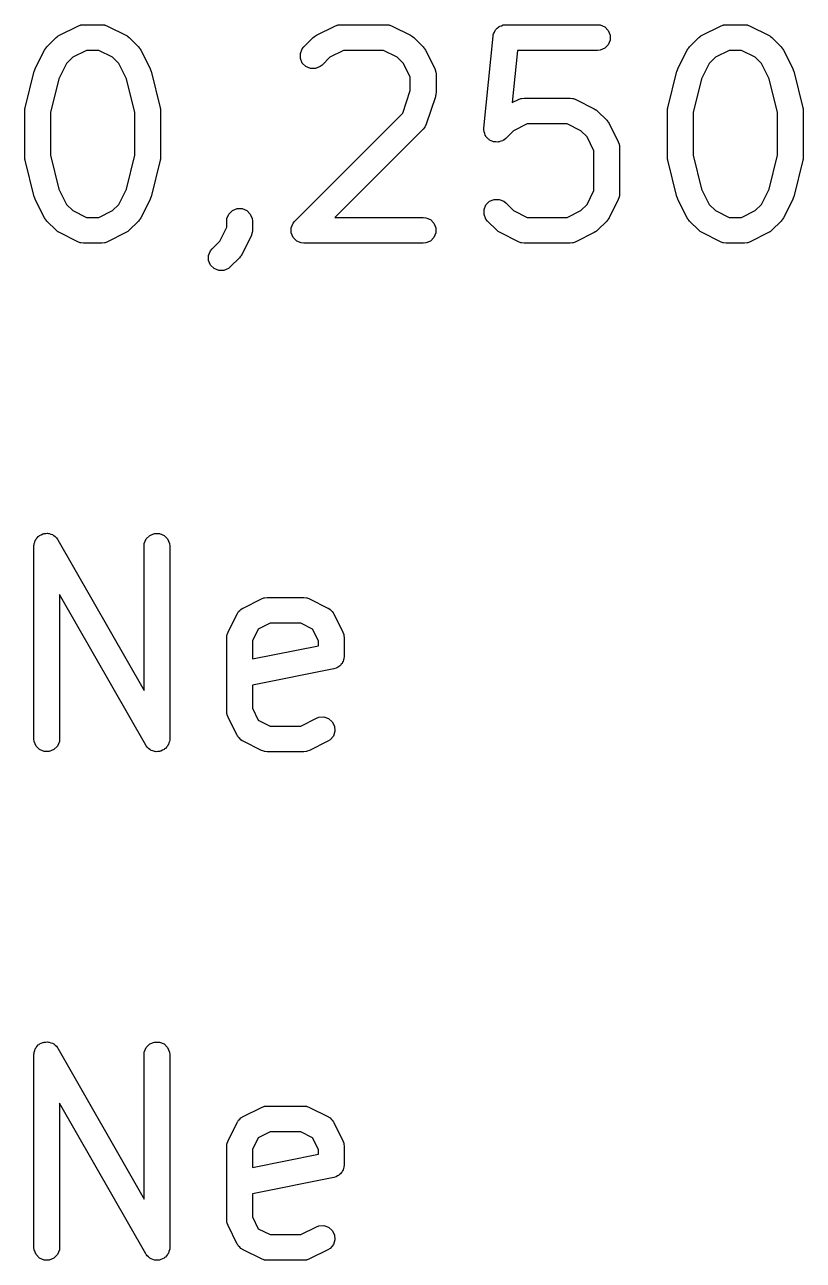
# Model space of a CAD drawing. Header units: inches. Extents: x -2.6 to 7.6, y 0.3 to 5.2.
# Drawn here: x 7.1185 to 7.357, y 4.293 to 4.6715 of the extents above; entities that cross this region are included whole.
import ezdxf

# ---------------------------------------------------------------- set-up
doc = ezdxf.new("R2010")
doc.units = ezdxf.units.IN
doc.header["$MEASUREMENT"] = 0
doc.layers.add('BLACK', color=250, linetype='CONTINUOUS')

msp = doc.modelspace()

# ---------------------------------------------------------------- linework, layer by layer
at = {"layer": 'BLACK', "linetype": 'CONTINUOUS'}
for p, q in [((7.12913, 4.66831), (7.13476, 4.67112)), ((7.13476, 4.67112), (7.13548, 4.67139)), ((7.13548, 4.67139), (7.13562, 4.6714)), ((7.13562, 4.6714), (7.13575, 4.67146)), ((7.13575, 4.67146), (7.13652, 4.67153)), ((7.13652, 4.67153), (7.14214, 4.67153)), ((7.14214, 4.67153), (7.14291, 4.67146)), ((7.14291, 4.67146), (7.14304, 4.6714)), ((7.14304, 4.6714), (7.14318, 4.67139)), ((7.14318, 4.67139), (7.1439, 4.67112)), ((7.1439, 4.67112), (7.14953, 4.66831)), ((7.20787, 4.66831), (7.2135, 4.67112)), ((7.2135, 4.67112), (7.21422, 4.67139)), ((7.21422, 4.67139), (7.21436, 4.6714)), ((7.21436, 4.6714), (7.21449, 4.67146)), ((7.21449, 4.67146), (7.21526, 4.67153)), ((7.21526, 4.67153), (7.22932, 4.67153)), ((7.22932, 4.67153), (7.23009, 4.67146)), ((7.23009, 4.67146), (7.23022, 4.6714)), ((7.23022, 4.6714), (7.23036, 4.67139)), ((7.23036, 4.67139), (7.23108, 4.67112)), ((7.23108, 4.67112), (7.2367, 4.66831)), ((7.26328, 4.67046), (7.26369, 4.67087)), ((7.26369, 4.67087), (7.26387, 4.67095)), ((7.26387, 4.67095), (7.26403, 4.67107)), ((7.26403, 4.67107), (7.26458, 4.67124)), ((7.26458, 4.67124), (7.26511, 4.67146)), ((7.26511, 4.67146), (7.2654, 4.67149)), ((7.2654, 4.67149), (7.2655, 4.67152)), ((7.2655, 4.67152), (7.26559, 4.67151)), ((7.26559, 4.67151), (7.26588, 4.67153)), ((7.26588, 4.67153), (7.294, 4.67153)), ((7.294, 4.67153), (7.29477, 4.67146)), ((7.29477, 4.67146), (7.29619, 4.67087)), ((7.29619, 4.67087), (7.29727, 4.66978)), ((7.32598, 4.66831), (7.33161, 4.67112)), ((7.33161, 4.67112), (7.33233, 4.67139)), ((7.33233, 4.67139), (7.33247, 4.6714)), ((7.33247, 4.6714), (7.3326, 4.67146)), ((7.3326, 4.67146), (7.33337, 4.67153)), ((7.33337, 4.67153), (7.33899, 4.67153)), ((7.33899, 4.67153), (7.33976, 4.67146)), ((7.33976, 4.67146), (7.33989, 4.6714)), ((7.33989, 4.6714), (7.34003, 4.67139)), ((7.34003, 4.67139), (7.34075, 4.67112)), ((7.34075, 4.67112), (7.34638, 4.66831)), ((7.1253, 4.66476), (7.12811, 4.66757)), ((7.12811, 4.66757), (7.12841, 4.66782)), ((7.12841, 4.66782), (7.12848, 4.6679)), ((7.12848, 4.6679), (7.1286, 4.66797)), ((7.1286, 4.66797), (7.12871, 4.66806)), ((7.12871, 4.66806), (7.1288, 4.6681)), ((7.1288, 4.6681), (7.12913, 4.66831)), ((7.14953, 4.66831), (7.14986, 4.6681)), ((7.14986, 4.6681), (7.14995, 4.66806)), ((7.14995, 4.66806), (7.15006, 4.66797)), ((7.15006, 4.66797), (7.15018, 4.6679)), ((7.15018, 4.6679), (7.15025, 4.66782)), ((7.15025, 4.66782), (7.15055, 4.66757)), ((7.15055, 4.66757), (7.15336, 4.66476)), ((7.20404, 4.66476), (7.20685, 4.66757)), ((7.20685, 4.66757), (7.20715, 4.66782)), ((7.20715, 4.66782), (7.20722, 4.6679)), ((7.20722, 4.6679), (7.20734, 4.66797)), ((7.20734, 4.66797), (7.20745, 4.66806)), ((7.20745, 4.66806), (7.20754, 4.6681)), ((7.20754, 4.6681), (7.20787, 4.66831)), ((7.2367, 4.66831), (7.23704, 4.6681)), ((7.23704, 4.6681), (7.23713, 4.66806)), ((7.23713, 4.66806), (7.23724, 4.66797)), ((7.23724, 4.66797), (7.23736, 4.6679)), ((7.23736, 4.6679), (7.23743, 4.66782)), ((7.23743, 4.66782), (7.23773, 4.66757)), ((7.23773, 4.66757), (7.24054, 4.66476)), ((7.25915, 4.63987), (7.26196, 4.66799)), ((7.26196, 4.66799), (7.26202, 4.66827)), ((7.26202, 4.66837), (7.26205, 4.66846)), ((7.26202, 4.66827), (7.26202, 4.66837)), ((7.26205, 4.66846), (7.26211, 4.66875)), ((7.26211, 4.66875), (7.26238, 4.66925)), ((7.26238, 4.66925), (7.2626, 4.66978)), ((7.2626, 4.66978), (7.26274, 4.66992)), ((7.26274, 4.66992), (7.26284, 4.6701)), ((7.26284, 4.6701), (7.26328, 4.67046)), ((7.29727, 4.66978), (7.29786, 4.66837)), ((7.29786, 4.66837), (7.29786, 4.66683)), ((7.32215, 4.66476), (7.32496, 4.66757)), ((7.32496, 4.66757), (7.32526, 4.66782)), ((7.32526, 4.66782), (7.32533, 4.6679)), ((7.32533, 4.6679), (7.32545, 4.66797)), ((7.32545, 4.66797), (7.32556, 4.66806)), ((7.32556, 4.66806), (7.32565, 4.6681)), ((7.32565, 4.6681), (7.32598, 4.66831)), ((7.34638, 4.66831), (7.34671, 4.6681)), ((7.34671, 4.6681), (7.3468, 4.66806)), ((7.3468, 4.66806), (7.34691, 4.66797)), ((7.34691, 4.66797), (7.34703, 4.6679)), ((7.34703, 4.6679), (7.3471, 4.66782)), ((7.3471, 4.66782), (7.3474, 4.66757)), ((7.3474, 4.66757), (7.35021, 4.66476)), ((7.12175, 4.65811), (7.12456, 4.66373)), ((7.12456, 4.66373), (7.12477, 4.66406)), ((7.12477, 4.66406), (7.12481, 4.66416)), ((7.12481, 4.66416), (7.1249, 4.66427)), ((7.1249, 4.66427), (7.12497, 4.66439)), ((7.12497, 4.66439), (7.12505, 4.66446)), ((7.12505, 4.66446), (7.1253, 4.66476)), ((7.13745, 4.66366), (7.13323, 4.66155)), ((7.14121, 4.66366), (7.13745, 4.66366)), ((7.14544, 4.66155), (7.14121, 4.66366)), ((7.15336, 4.66476), (7.15361, 4.66446)), ((7.15361, 4.66446), (7.15369, 4.66439)), ((7.15369, 4.66439), (7.15376, 4.66427)), ((7.15376, 4.66427), (7.15385, 4.66416)), ((7.15385, 4.66416), (7.15389, 4.66406)), ((7.15389, 4.66406), (7.1541, 4.66373)), ((7.1541, 4.66373), (7.15691, 4.65811)), ((7.20296, 4.66274), (7.20355, 4.66416)), ((7.20355, 4.66416), (7.20404, 4.66476)), ((7.21619, 4.66366), (7.21197, 4.66155)), ((7.22839, 4.66366), (7.21619, 4.66366)), ((7.23261, 4.66155), (7.22839, 4.66366)), ((7.24054, 4.66476), (7.24079, 4.66446)), ((7.24079, 4.66446), (7.24087, 4.66439)), ((7.24087, 4.66439), (7.24094, 4.66427)), ((7.24094, 4.66427), (7.24103, 4.66416)), ((7.24103, 4.66416), (7.24107, 4.66406)), ((7.24107, 4.66406), (7.24128, 4.66373)), ((7.24128, 4.66373), (7.24409, 4.65811)), ((7.26944, 4.66366), (7.26784, 4.64767)), ((7.294, 4.66366), (7.26944, 4.66366)), ((7.29477, 4.66374), (7.294, 4.66366)), ((7.29619, 4.66432), (7.29477, 4.66374)), ((7.29727, 4.66541), (7.29619, 4.66432)), ((7.29786, 4.66683), (7.29727, 4.66541)), ((7.3186, 4.65811), (7.32141, 4.66373)), ((7.32141, 4.66373), (7.32162, 4.66406)), ((7.32162, 4.66406), (7.32166, 4.66416)), ((7.32166, 4.66416), (7.32175, 4.66427)), ((7.32175, 4.66427), (7.32182, 4.66439)), ((7.32182, 4.66439), (7.3219, 4.66446)), ((7.3219, 4.66446), (7.32215, 4.66476)), ((7.3343, 4.66366), (7.33008, 4.66155)), ((7.33806, 4.66366), (7.3343, 4.66366)), ((7.34229, 4.66155), (7.33806, 4.66366)), ((7.35021, 4.66476), (7.35046, 4.66446)), ((7.35046, 4.66446), (7.35054, 4.66439)), ((7.35054, 4.66439), (7.35061, 4.66427)), ((7.35061, 4.66427), (7.3507, 4.66416)), ((7.3507, 4.66416), (7.35074, 4.66406)), ((7.35074, 4.66406), (7.35095, 4.66373)), ((7.35095, 4.66373), (7.35376, 4.65811)), ((7.13132, 4.65964), (7.12898, 4.65497)), ((7.13323, 4.66155), (7.13132, 4.65964)), ((7.14734, 4.65964), (7.14544, 4.66155)), ((7.14968, 4.65497), (7.14734, 4.65964)), ((7.20296, 4.6612), (7.20296, 4.66274)), ((7.20355, 4.65979), (7.20296, 4.6612)), ((7.20464, 4.6587), (7.20355, 4.65979)), ((7.21197, 4.66155), (7.20961, 4.65919)), ((7.23452, 4.65964), (7.23261, 4.66155)), ((7.23663, 4.65542), (7.23452, 4.65964)), ((7.32817, 4.65964), (7.32583, 4.65497)), ((7.33008, 4.66155), (7.32817, 4.65964)), ((7.34419, 4.65964), (7.34229, 4.66155)), ((7.34653, 4.65497), (7.34419, 4.65964)), ((7.11864, 4.64605), (7.12145, 4.6573)), ((7.12145, 4.6573), (7.12147, 4.65736)), ((7.12147, 4.65739), (7.1216, 4.65771)), ((7.12147, 4.65736), (7.12147, 4.65739)), ((7.1216, 4.65771), (7.12171, 4.65803)), ((7.12171, 4.65803), (7.12173, 4.65805)), ((7.12173, 4.65805), (7.12175, 4.65811)), ((7.15691, 4.65811), (7.15693, 4.65805)), ((7.15693, 4.65805), (7.15695, 4.65803)), ((7.15695, 4.65803), (7.15707, 4.65771)), ((7.15707, 4.65771), (7.15719, 4.65739)), ((7.15719, 4.65739), (7.15719, 4.65736)), ((7.15719, 4.65736), (7.15721, 4.6573)), ((7.15721, 4.6573), (7.16002, 4.64605)), ((7.20605, 4.65811), (7.20464, 4.6587)), ((7.20759, 4.65811), (7.20605, 4.65811)), ((7.20901, 4.6587), (7.20759, 4.65811)), ((7.20961, 4.65919), (7.20901, 4.6587)), ((7.24409, 4.65811), (7.24437, 4.65739)), ((7.24437, 4.65739), (7.24438, 4.65725)), ((7.24438, 4.65725), (7.24443, 4.65712)), ((7.24443, 4.65712), (7.24451, 4.65635)), ((7.24451, 4.65635), (7.24451, 4.65072)), ((7.31549, 4.64605), (7.3183, 4.6573)), ((7.3183, 4.6573), (7.31832, 4.65736)), ((7.31832, 4.65739), (7.31845, 4.65771)), ((7.31832, 4.65736), (7.31832, 4.65739)), ((7.31845, 4.65771), (7.31856, 4.65803)), ((7.31856, 4.65803), (7.31858, 4.65805)), ((7.31858, 4.65805), (7.3186, 4.65811)), ((7.35376, 4.65811), (7.35378, 4.65805)), ((7.35378, 4.65805), (7.3538, 4.65803)), ((7.3538, 4.65803), (7.35392, 4.65771)), ((7.35392, 4.65771), (7.35404, 4.65739)), ((7.35404, 4.65739), (7.35404, 4.65736)), ((7.35404, 4.65736), (7.35406, 4.6573)), ((7.35406, 4.6573), (7.35687, 4.64605)), ((7.12898, 4.65497), (7.12639, 4.64462)), ((7.15227, 4.64462), (7.14968, 4.65497)), ((7.23663, 4.65136), (7.23663, 4.65542)), ((7.32583, 4.65497), (7.32325, 4.64462)), ((7.34912, 4.64462), (7.34653, 4.65497)), ((7.23431, 4.64441), (7.23663, 4.65136)), ((7.2443, 4.64948), (7.24149, 4.64104)), ((7.24439, 4.64986), (7.2443, 4.64948)), ((7.24443, 4.64996), (7.24439, 4.64986)), ((7.24444, 4.6501), (7.24443, 4.64996)), ((7.24447, 4.65023), (7.24444, 4.6501)), ((7.24451, 4.65072), (7.24447, 4.65034)), ((7.24447, 4.65034), (7.24447, 4.65023)), ((7.26784, 4.64767), (7.26974, 4.64862)), ((7.26974, 4.64862), (7.27046, 4.6489)), ((7.27046, 4.6489), (7.2706, 4.64891)), ((7.2706, 4.64891), (7.27073, 4.64896)), ((7.27073, 4.64896), (7.2715, 4.64904)), ((7.2715, 4.64904), (7.28556, 4.64904)), ((7.28556, 4.64904), (7.28633, 4.64896)), ((7.28633, 4.64896), (7.28646, 4.64891)), ((7.28646, 4.64891), (7.2866, 4.6489)), ((7.2866, 4.6489), (7.28732, 4.64862)), ((7.28732, 4.64862), (7.29295, 4.64581)), ((7.11852, 4.6451), (7.11853, 4.64523)), ((7.11852, 4.63104), (7.11852, 4.6451)), ((7.11853, 4.64529), (7.11857, 4.64558)), ((7.11853, 4.64523), (7.11853, 4.64529)), ((7.11857, 4.64558), (7.1186, 4.64587)), ((7.1186, 4.64587), (7.11862, 4.64592)), ((7.11862, 4.64592), (7.11864, 4.64605)), ((7.12639, 4.64462), (7.12639, 4.63152)), ((7.15227, 4.63152), (7.15227, 4.64462)), ((7.16002, 4.64605), (7.16004, 4.64592)), ((7.16004, 4.64592), (7.16007, 4.64587)), ((7.16007, 4.64587), (7.16009, 4.64558)), ((7.16009, 4.64558), (7.16014, 4.64529)), ((7.16014, 4.64529), (7.16013, 4.64523)), ((7.16013, 4.64523), (7.16014, 4.6451)), ((7.16014, 4.6451), (7.16014, 4.63104)), ((7.20123, 4.61133), (7.23431, 4.64441)), ((7.29295, 4.64581), (7.29328, 4.6456)), ((7.29328, 4.6456), (7.29337, 4.64556)), ((7.29337, 4.64556), (7.29348, 4.64547)), ((7.29348, 4.64547), (7.2936, 4.6454)), ((7.2936, 4.6454), (7.29367, 4.64532)), ((7.29367, 4.64532), (7.29397, 4.64507)), ((7.29397, 4.64507), (7.29678, 4.64226)), ((7.31537, 4.6451), (7.31538, 4.64523)), ((7.31537, 4.63104), (7.31537, 4.6451)), ((7.31538, 4.64529), (7.31542, 4.64558)), ((7.31538, 4.64523), (7.31538, 4.64529)), ((7.31542, 4.64558), (7.31545, 4.64587)), ((7.31545, 4.64587), (7.31547, 4.64592)), ((7.31547, 4.64592), (7.31549, 4.64605)), ((7.32325, 4.64462), (7.32325, 4.63152)), ((7.34912, 4.63152), (7.34912, 4.64462)), ((7.35687, 4.64605), (7.35689, 4.64592)), ((7.35689, 4.64592), (7.35692, 4.64587)), ((7.35692, 4.64587), (7.35694, 4.64558)), ((7.35694, 4.64558), (7.35699, 4.64529)), ((7.35699, 4.64529), (7.35698, 4.64523)), ((7.35698, 4.64523), (7.35699, 4.6451)), ((7.35699, 4.6451), (7.35699, 4.63104)), ((7.24149, 4.64104), (7.24118, 4.64034)), ((7.27243, 4.64116), (7.26821, 4.63905)), ((7.28463, 4.64116), (7.27243, 4.64116)), ((7.28885, 4.63905), (7.28463, 4.64116)), ((7.29678, 4.64226), (7.29703, 4.64196)), ((7.29703, 4.64196), (7.29711, 4.64189)), ((7.29711, 4.64189), (7.29718, 4.64177)), ((7.29718, 4.64177), (7.29727, 4.64166)), ((7.29727, 4.64166), (7.29731, 4.64157)), ((7.29731, 4.64157), (7.29752, 4.64124)), ((7.29752, 4.64124), (7.30033, 4.63561)), ((7.24054, 4.6395), (7.21351, 4.61248)), ((7.24103, 4.6401), (7.24054, 4.6395)), ((7.24108, 4.64023), (7.24103, 4.6401)), ((7.24118, 4.64034), (7.24108, 4.64023)), ((7.25915, 4.6391), (7.25915, 4.63987)), ((7.2592, 4.63891), (7.25915, 4.6391)), ((7.2592, 4.63871), (7.2592, 4.63891)), ((7.25942, 4.63818), (7.2592, 4.63871)), ((7.25959, 4.63763), (7.25942, 4.63818)), ((7.25972, 4.63747), (7.25959, 4.63763)), ((7.25979, 4.63729), (7.25972, 4.63747)), ((7.2602, 4.63688), (7.25979, 4.63729)), ((7.26056, 4.63644), (7.2602, 4.63688)), ((7.26585, 4.63669), (7.26525, 4.6362)), ((7.26821, 4.63905), (7.26585, 4.63669)), ((7.29076, 4.63714), (7.28885, 4.63905)), ((7.29287, 4.63292), (7.29076, 4.63714)), ((7.26074, 4.63634), (7.26056, 4.63644)), ((7.26088, 4.6362), (7.26074, 4.63634)), ((7.26141, 4.63598), (7.26088, 4.6362)), ((7.26192, 4.63571), (7.26141, 4.63598)), ((7.26211, 4.63569), (7.26192, 4.63571)), ((7.2623, 4.63561), (7.26211, 4.63569)), ((7.26287, 4.63561), (7.2623, 4.63561)), ((7.26345, 4.63556), (7.26287, 4.63561)), ((7.26364, 4.63561), (7.26345, 4.63556)), ((7.26383, 4.63561), (7.26364, 4.63561)), ((7.26437, 4.63583), (7.26383, 4.63561)), ((7.26492, 4.636), (7.26437, 4.63583)), ((7.26507, 4.63613), (7.26492, 4.636)), ((7.26525, 4.6362), (7.26507, 4.63613)), ((7.29287, 4.62072), (7.29287, 4.63292)), ((7.30033, 4.63561), (7.30061, 4.63489)), ((7.30061, 4.63489), (7.30062, 4.63475)), ((7.30062, 4.63475), (7.30067, 4.63462)), ((7.30067, 4.63462), (7.30075, 4.63385)), ((7.30075, 4.63385), (7.30075, 4.61979)), ((7.11853, 4.63091), (7.11852, 4.63104)), ((7.11853, 4.63085), (7.11853, 4.63091)), ((7.11857, 4.63056), (7.11853, 4.63085)), ((7.1186, 4.63027), (7.11857, 4.63056)), ((7.11862, 4.63022), (7.1186, 4.63027)), ((7.11864, 4.63008), (7.11862, 4.63022)), ((7.12145, 4.61884), (7.11864, 4.63008)), ((7.12639, 4.63152), (7.12898, 4.62117)), ((7.14968, 4.62116), (7.15227, 4.63152)), ((7.16002, 4.63008), (7.15721, 4.61884)), ((7.16004, 4.63022), (7.16002, 4.63008)), ((7.16007, 4.63027), (7.16004, 4.63022)), ((7.16009, 4.63056), (7.16007, 4.63027)), ((7.16014, 4.63085), (7.16009, 4.63056)), ((7.16014, 4.63104), (7.16013, 4.63091)), ((7.16013, 4.63091), (7.16014, 4.63085)), ((7.31538, 4.63091), (7.31537, 4.63104)), ((7.31538, 4.63085), (7.31538, 4.63091)), ((7.31542, 4.63056), (7.31538, 4.63085)), ((7.31545, 4.63027), (7.31542, 4.63056)), ((7.31547, 4.63022), (7.31545, 4.63027)), ((7.31549, 4.63008), (7.31547, 4.63022)), ((7.3183, 4.61884), (7.31549, 4.63008)), ((7.32325, 4.63152), (7.32583, 4.62117)), ((7.34653, 4.62116), (7.34912, 4.63152)), ((7.35687, 4.63008), (7.35406, 4.61884)), ((7.35689, 4.63022), (7.35687, 4.63008)), ((7.35692, 4.63027), (7.35689, 4.63022)), ((7.35694, 4.63056), (7.35692, 4.63027)), ((7.35699, 4.63085), (7.35694, 4.63056)), ((7.35699, 4.63104), (7.35698, 4.63091)), ((7.35698, 4.63091), (7.35699, 4.63085)), ((7.12147, 4.61878), (7.12145, 4.61884)), ((7.12147, 4.61875), (7.12147, 4.61878)), ((7.1216, 4.61843), (7.12147, 4.61875)), ((7.12171, 4.61811), (7.1216, 4.61843)), ((7.12173, 4.61809), (7.12171, 4.61811)), ((7.12175, 4.61803), (7.12173, 4.61809)), ((7.12456, 4.61241), (7.12175, 4.61803)), ((7.12898, 4.62117), (7.13132, 4.6165)), ((7.14734, 4.6165), (7.14968, 4.62116)), ((7.15691, 4.61803), (7.1541, 4.61241)), ((7.15693, 4.61809), (7.15691, 4.61803)), ((7.15695, 4.61811), (7.15693, 4.61809)), ((7.15707, 4.61843), (7.15695, 4.61811)), ((7.15719, 4.61875), (7.15707, 4.61843)), ((7.15721, 4.61884), (7.15719, 4.61878)), ((7.15719, 4.61878), (7.15719, 4.61875)), ((7.26088, 4.61744), (7.2623, 4.61803)), ((7.2623, 4.61803), (7.26383, 4.61803)), ((7.26383, 4.61803), (7.26525, 4.61744)), ((7.29076, 4.6165), (7.29287, 4.62072)), ((7.30033, 4.61803), (7.29752, 4.61241)), ((7.30061, 4.61875), (7.30033, 4.61803)), ((7.30062, 4.61889), (7.30061, 4.61875)), ((7.30067, 4.61902), (7.30062, 4.61889)), ((7.30075, 4.61979), (7.30067, 4.61902)), ((7.31832, 4.61878), (7.3183, 4.61884)), ((7.31832, 4.61875), (7.31832, 4.61878)), ((7.31845, 4.61843), (7.31832, 4.61875)), ((7.31856, 4.61811), (7.31845, 4.61843)), ((7.31858, 4.61809), (7.31856, 4.61811)), ((7.3186, 4.61803), (7.31858, 4.61809)), ((7.32141, 4.61241), (7.3186, 4.61803)), ((7.32583, 4.62117), (7.32817, 4.6165)), ((7.34419, 4.6165), (7.34653, 4.62116)), ((7.35376, 4.61803), (7.35095, 4.61241)), ((7.35378, 4.61809), (7.35376, 4.61803)), ((7.3538, 4.61811), (7.35378, 4.61809)), ((7.35392, 4.61843), (7.3538, 4.61811)), ((7.35404, 4.61875), (7.35392, 4.61843)), ((7.35406, 4.61884), (7.35404, 4.61878)), ((7.35404, 4.61878), (7.35404, 4.61875)), ((7.13132, 4.6165), (7.13323, 4.61459)), ((7.13323, 4.61459), (7.13745, 4.61248)), ((7.14121, 4.61248), (7.14544, 4.61459)), ((7.14544, 4.61459), (7.14734, 4.6165)), ((7.18105, 4.61354), (7.18214, 4.61463)), ((7.18214, 4.61463), (7.18356, 4.61522)), ((7.18356, 4.61522), (7.18509, 4.61522)), ((7.18509, 4.61522), (7.18651, 4.61463)), ((7.18651, 4.61463), (7.1876, 4.61354)), ((7.2592, 4.61493), (7.25979, 4.61635)), ((7.2592, 4.6134), (7.2592, 4.61493)), ((7.25979, 4.61635), (7.26088, 4.61744)), ((7.26525, 4.61744), (7.26585, 4.61695)), ((7.26585, 4.61695), (7.26821, 4.61459)), ((7.26821, 4.61459), (7.27243, 4.61248)), ((7.28463, 4.61248), (7.28885, 4.61459)), ((7.28885, 4.61459), (7.29076, 4.6165)), ((7.32817, 4.6165), (7.33008, 4.61459)), ((7.33008, 4.61459), (7.3343, 4.61248)), ((7.33806, 4.61248), (7.34229, 4.61459)), ((7.34229, 4.61459), (7.34419, 4.6165)), ((7.12477, 4.61208), (7.12456, 4.61241)), ((7.12481, 4.61198), (7.12477, 4.61208)), ((7.1249, 4.61187), (7.12481, 4.61198)), ((7.12497, 4.61175), (7.1249, 4.61187)), ((7.12505, 4.61168), (7.12497, 4.61175)), ((7.1253, 4.61138), (7.12505, 4.61168)), ((7.12811, 4.60857), (7.1253, 4.61138)), ((7.13745, 4.61248), (7.14121, 4.61248)), ((7.15336, 4.61138), (7.15055, 4.60857)), ((7.15361, 4.61168), (7.15336, 4.61138)), ((7.15369, 4.61175), (7.15361, 4.61168)), ((7.15376, 4.61187), (7.15369, 4.61175)), ((7.15385, 4.61198), (7.15376, 4.61187)), ((7.15389, 4.61208), (7.15385, 4.61198)), ((7.1541, 4.61241), (7.15389, 4.61208)), ((7.18039, 4.61135), (7.18046, 4.61212)), ((7.18039, 4.60947), (7.18039, 4.61135)), ((7.18046, 4.61212), (7.18105, 4.61354)), ((7.1876, 4.61354), (7.18819, 4.61212)), ((7.18819, 4.61212), (7.18826, 4.61135)), ((7.18826, 4.61135), (7.18826, 4.60854)), ((7.20015, 4.60931), (7.20074, 4.61073)), ((7.20074, 4.61073), (7.20123, 4.61133)), ((7.21351, 4.61248), (7.24057, 4.61248)), ((7.24057, 4.61248), (7.24134, 4.6124)), ((7.24134, 4.6124), (7.24276, 4.61182)), ((7.24276, 4.61182), (7.24384, 4.61073)), ((7.24384, 4.61073), (7.24443, 4.60931)), ((7.25979, 4.61198), (7.2592, 4.6134)), ((7.26028, 4.61138), (7.25979, 4.61198)), ((7.26309, 4.60857), (7.26028, 4.61138)), ((7.27243, 4.61248), (7.28463, 4.61248)), ((7.29678, 4.61138), (7.29397, 4.60857)), ((7.29703, 4.61168), (7.29678, 4.61138)), ((7.29711, 4.61175), (7.29703, 4.61168)), ((7.29718, 4.61187), (7.29711, 4.61175)), ((7.29727, 4.61198), (7.29718, 4.61187)), ((7.29731, 4.61208), (7.29727, 4.61198)), ((7.29752, 4.61241), (7.29731, 4.61208)), ((7.32162, 4.61208), (7.32141, 4.61241)), ((7.32166, 4.61198), (7.32162, 4.61208)), ((7.32175, 4.61187), (7.32166, 4.61198)), ((7.32182, 4.61175), (7.32175, 4.61187)), ((7.3219, 4.61168), (7.32182, 4.61175)), ((7.32215, 4.61138), (7.3219, 4.61168)), ((7.32496, 4.60857), (7.32215, 4.61138)), ((7.3343, 4.61248), (7.33806, 4.61248)), ((7.35021, 4.61138), (7.3474, 4.60857)), ((7.35046, 4.61168), (7.35021, 4.61138)), ((7.35054, 4.61175), (7.35046, 4.61168)), ((7.35061, 4.61187), (7.35054, 4.61175)), ((7.3507, 4.61198), (7.35061, 4.61187)), ((7.35074, 4.61208), (7.3507, 4.61198)), ((7.35095, 4.61241), (7.35074, 4.61208)), ((7.12841, 4.60832), (7.12811, 4.60857)), ((7.12848, 4.60824), (7.12841, 4.60832)), ((7.1286, 4.60817), (7.12848, 4.60824)), ((7.12871, 4.60808), (7.1286, 4.60817)), ((7.1288, 4.60804), (7.12871, 4.60808)), ((7.12913, 4.60783), (7.1288, 4.60804)), ((7.13476, 4.60502), (7.12913, 4.60783)), ((7.14953, 4.60783), (7.1439, 4.60502)), ((7.14986, 4.60804), (7.14953, 4.60783)), ((7.14995, 4.60808), (7.14986, 4.60804)), ((7.15006, 4.60817), (7.14995, 4.60808)), ((7.15018, 4.60824), (7.15006, 4.60817)), ((7.15025, 4.60832), (7.15018, 4.60824)), ((7.15055, 4.60857), (7.15025, 4.60832)), ((7.17828, 4.60525), (7.18039, 4.60947)), ((7.18785, 4.60678), (7.18503, 4.60116)), ((7.18812, 4.6075), (7.18785, 4.60678)), ((7.18813, 4.60764), (7.18812, 4.6075)), ((7.18819, 4.60777), (7.18813, 4.60764)), ((7.18826, 4.60854), (7.18819, 4.60777)), ((7.20015, 4.60777), (7.20015, 4.60931)), ((7.20074, 4.60635), (7.20015, 4.60777)), ((7.24443, 4.60777), (7.24384, 4.60635)), ((7.24443, 4.60931), (7.24443, 4.60777)), ((7.2634, 4.60832), (7.26309, 4.60857)), ((7.26346, 4.60824), (7.2634, 4.60832)), ((7.26358, 4.60817), (7.26346, 4.60824)), ((7.26369, 4.60808), (7.26358, 4.60817)), ((7.26379, 4.60804), (7.26369, 4.60808)), ((7.26412, 4.60783), (7.26379, 4.60804)), ((7.26974, 4.60502), (7.26412, 4.60783)), ((7.29295, 4.60783), (7.28732, 4.60502)), ((7.29328, 4.60804), (7.29295, 4.60783)), ((7.29337, 4.60808), (7.29328, 4.60804)), ((7.29348, 4.60817), (7.29337, 4.60808)), ((7.2936, 4.60824), (7.29348, 4.60817)), ((7.29367, 4.60832), (7.2936, 4.60824)), ((7.29397, 4.60857), (7.29367, 4.60832)), ((7.32526, 4.60832), (7.32496, 4.60857)), ((7.32533, 4.60824), (7.32526, 4.60832)), ((7.32545, 4.60817), (7.32533, 4.60824)), ((7.32556, 4.60808), (7.32545, 4.60817)), ((7.32565, 4.60804), (7.32556, 4.60808)), ((7.32598, 4.60783), (7.32565, 4.60804)), ((7.33161, 4.60502), (7.32598, 4.60783)), ((7.34638, 4.60783), (7.34075, 4.60502)), ((7.34671, 4.60804), (7.34638, 4.60783)), ((7.3468, 4.60808), (7.34671, 4.60804)), ((7.34691, 4.60817), (7.3468, 4.60808)), ((7.34703, 4.60824), (7.34691, 4.60817)), ((7.3471, 4.60832), (7.34703, 4.60824)), ((7.3474, 4.60857), (7.3471, 4.60832)), ((7.13548, 4.60474), (7.13476, 4.60502)), ((7.13562, 4.60473), (7.13548, 4.60474)), ((7.13575, 4.60468), (7.13562, 4.60473)), ((7.13652, 4.60461), (7.13575, 4.60468)), ((7.14214, 4.60461), (7.13652, 4.60461)), ((7.14291, 4.60468), (7.14214, 4.60461)), ((7.14304, 4.60473), (7.14291, 4.60468)), ((7.14318, 4.60474), (7.14304, 4.60473)), ((7.1439, 4.60502), (7.14318, 4.60474)), ((7.17543, 4.60229), (7.17592, 4.60289)), ((7.17592, 4.60289), (7.17828, 4.60525)), ((7.20182, 4.60527), (7.20074, 4.60635)), ((7.20324, 4.60468), (7.20182, 4.60527)), ((7.20401, 4.60461), (7.20324, 4.60468)), ((7.24057, 4.60461), (7.20401, 4.60461)), ((7.24134, 4.60468), (7.24057, 4.60461)), ((7.24276, 4.60527), (7.24134, 4.60468)), ((7.24384, 4.60635), (7.24276, 4.60527)), ((7.27046, 4.60474), (7.26974, 4.60502)), ((7.2706, 4.60473), (7.27046, 4.60474)), ((7.27073, 4.60468), (7.2706, 4.60473)), ((7.2715, 4.60461), (7.27073, 4.60468)), ((7.28556, 4.60461), (7.2715, 4.60461)), ((7.28633, 4.60468), (7.28556, 4.60461)), ((7.28646, 4.60473), (7.28633, 4.60468)), ((7.2866, 4.60474), (7.28646, 4.60473)), ((7.28732, 4.60502), (7.2866, 4.60474)), ((7.33233, 4.60474), (7.33161, 4.60502)), ((7.33247, 4.60473), (7.33233, 4.60474)), ((7.3326, 4.60468), (7.33247, 4.60473)), ((7.33337, 4.60461), (7.3326, 4.60468)), ((7.33899, 4.60461), (7.33337, 4.60461)), ((7.33976, 4.60468), (7.33899, 4.60461)), ((7.33989, 4.60473), (7.33976, 4.60468)), ((7.34003, 4.60474), (7.33989, 4.60473)), ((7.34075, 4.60502), (7.34003, 4.60474)), ((7.17484, 4.60087), (7.17543, 4.60229)), ((7.17484, 4.59934), (7.17484, 4.60087)), ((7.17543, 4.59792), (7.17484, 4.59934)), ((7.1843, 4.60013), (7.18148, 4.59732)), ((7.18454, 4.60044), (7.1843, 4.60013)), ((7.18462, 4.6005), (7.18454, 4.60044)), ((7.1847, 4.60062), (7.18462, 4.6005)), ((7.18479, 4.60073), (7.1847, 4.60062)), ((7.18483, 4.60083), (7.18479, 4.60073)), ((7.18503, 4.60116), (7.18483, 4.60083)), ((7.17651, 4.59683), (7.17543, 4.59792)), ((7.17793, 4.59624), (7.17651, 4.59683)), ((7.17947, 4.59624), (7.17793, 4.59624)), ((7.18089, 4.59683), (7.17947, 4.59624)), ((7.18148, 4.59732), (7.18089, 4.59683)), ((7.12402, 4.51554), (7.12427, 4.51558)), ((7.12427, 4.51558), (7.1245, 4.51567)), ((7.1245, 4.51567), (7.12503, 4.51567)), ((7.12503, 4.51567), (7.12554, 4.51574)), ((7.12554, 4.51574), (7.12579, 4.51567)), ((7.12579, 4.51567), (7.12604, 4.51567)), ((7.12604, 4.51567), (7.12652, 4.51547)), ((7.15683, 4.51508), (7.15825, 4.51567)), ((7.15825, 4.51567), (7.15978, 4.51567)), ((7.15978, 4.51567), (7.1612, 4.51508)), ((7.12133, 4.51181), (7.12135, 4.51201)), ((7.12133, 4.45275), (7.12133, 4.51181)), ((7.12134, 4.51208), (7.12137, 4.51219)), ((7.12135, 4.51201), (7.12134, 4.51208)), ((7.12137, 4.51219), (7.12141, 4.51258)), ((7.12141, 4.51258), (7.12161, 4.51306)), ((7.12161, 4.51306), (7.12175, 4.51357)), ((7.12175, 4.51357), (7.1219, 4.51377)), ((7.1219, 4.51377), (7.122, 4.514)), ((7.122, 4.514), (7.12237, 4.51437)), ((7.12237, 4.51437), (7.12269, 4.51478)), ((7.12269, 4.51478), (7.12291, 4.51491)), ((7.12291, 4.51491), (7.12308, 4.51508)), ((7.12308, 4.51508), (7.12357, 4.51528)), ((7.12357, 4.51528), (7.12402, 4.51554)), ((7.12652, 4.51547), (7.12703, 4.51533)), ((7.12703, 4.51533), (7.12723, 4.51518)), ((7.12723, 4.51518), (7.12746, 4.51508)), ((7.12746, 4.51508), (7.12783, 4.51471)), ((7.12783, 4.51471), (7.12824, 4.51439)), ((7.12824, 4.51439), (7.12847, 4.51407)), ((7.12847, 4.51407), (7.12854, 4.514)), ((7.12854, 4.514), (7.12857, 4.51393)), ((7.12857, 4.51393), (7.12869, 4.51376)), ((7.12869, 4.51376), (7.15508, 4.46758)), ((7.15508, 4.51181), (7.15515, 4.51258)), ((7.15508, 4.46758), (7.15508, 4.51181)), ((7.15515, 4.51258), (7.15574, 4.514)), ((7.15574, 4.514), (7.15683, 4.51508)), ((7.1612, 4.51508), (7.16229, 4.514)), ((7.16229, 4.514), (7.16288, 4.51258)), ((7.16288, 4.51258), (7.16295, 4.51181)), ((7.16295, 4.51181), (7.16295, 4.45275)), ((7.1556, 4.4508), (7.12921, 4.49698)), ((7.12921, 4.49698), (7.12921, 4.45275)), ((7.18538, 4.49283), (7.191, 4.49565)), ((7.191, 4.49565), (7.19172, 4.49592)), ((7.19172, 4.49592), (7.19186, 4.49593)), ((7.19186, 4.49593), (7.19199, 4.49599)), ((7.19199, 4.49599), (7.19276, 4.49606)), ((7.19276, 4.49606), (7.20401, 4.49606)), ((7.20401, 4.49606), (7.20478, 4.49599)), ((7.20478, 4.49599), (7.20491, 4.49593)), ((7.20491, 4.49593), (7.20505, 4.49592)), ((7.20505, 4.49592), (7.20577, 4.49565)), ((7.20577, 4.49565), (7.2114, 4.49283)), ((7.1808, 4.48545), (7.18362, 4.49107)), ((7.18362, 4.49107), (7.1837, 4.4912)), ((7.1837, 4.4912), (7.18372, 4.49126)), ((7.18372, 4.49126), (7.18378, 4.49134)), ((7.18378, 4.49134), (7.18403, 4.49173)), ((7.18403, 4.49173), (7.1844, 4.49205)), ((7.1844, 4.49205), (7.18472, 4.49242)), ((7.18472, 4.49242), (7.18511, 4.49267)), ((7.18511, 4.49267), (7.18519, 4.49273)), ((7.18519, 4.49273), (7.18525, 4.49275)), ((7.18525, 4.49275), (7.18538, 4.49283)), ((7.2114, 4.49283), (7.21152, 4.49275)), ((7.21152, 4.49275), (7.21158, 4.49273)), ((7.21158, 4.49273), (7.21166, 4.49267)), ((7.21166, 4.49267), (7.21205, 4.49242)), ((7.21205, 4.49242), (7.21237, 4.49205)), ((7.21237, 4.49205), (7.21274, 4.49173)), ((7.21274, 4.49173), (7.21299, 4.49134)), ((7.21299, 4.49134), (7.21305, 4.49126)), ((7.21305, 4.49126), (7.21307, 4.4912)), ((7.21307, 4.4912), (7.21316, 4.49107)), ((7.21316, 4.49107), (7.21597, 4.48545)), ((7.18053, 4.48473), (7.1808, 4.48545)), ((7.19007, 4.48638), (7.18826, 4.48276)), ((7.19369, 4.48819), (7.19007, 4.48638)), ((7.20308, 4.48819), (7.19369, 4.48819)), ((7.2067, 4.48638), (7.20308, 4.48819)), ((7.20851, 4.48276), (7.2067, 4.48638)), ((7.21597, 4.48545), (7.21624, 4.48473)), ((7.18039, 4.48369), (7.18046, 4.48446)), ((7.18039, 4.46119), (7.18039, 4.48369)), ((7.18046, 4.48446), (7.18052, 4.48459)), ((7.18052, 4.48459), (7.18053, 4.48473)), ((7.18826, 4.48276), (7.18826, 4.47724)), ((7.20851, 4.48129), (7.20851, 4.48276)), ((7.21624, 4.48473), (7.21625, 4.48459)), ((7.21625, 4.48459), (7.21631, 4.48446)), ((7.21631, 4.48446), (7.21638, 4.48369)), ((7.21638, 4.48369), (7.21638, 4.47807)), ((7.18826, 4.47724), (7.20851, 4.48129)), ((7.21638, 4.47806), (7.21631, 4.4773)), ((7.21638, 4.47807), (7.21638, 4.47807)), ((7.21638, 4.47807), (7.21638, 4.47807)), ((7.21638, 4.47807), (7.21638, 4.47806)), ((7.21321, 4.4742), (7.18826, 4.46921)), ((7.21322, 4.4742), (7.21321, 4.4742)), ((7.21321, 4.4742), (7.21321, 4.4742)), ((7.21321, 4.4742), (7.21321, 4.4742)), ((7.21396, 4.47443), (7.21322, 4.4742)), ((7.21428, 4.47464), (7.21396, 4.47443)), ((7.21463, 4.47479), (7.21428, 4.47464)), ((7.21491, 4.47507), (7.21463, 4.47479)), ((7.21523, 4.47528), (7.21491, 4.47507)), ((7.21545, 4.4756), (7.21523, 4.47528)), ((7.21572, 4.47588), (7.21545, 4.4756)), ((7.21587, 4.47624), (7.21572, 4.47588)), ((7.21609, 4.47656), (7.21587, 4.47624)), ((7.21616, 4.47694), (7.21609, 4.47656)), ((7.21631, 4.4773), (7.21616, 4.47694)), ((7.18826, 4.46921), (7.18826, 4.46212)), ((7.18046, 4.46042), (7.18039, 4.46119)), ((7.18052, 4.46029), (7.18046, 4.46042)), ((7.18053, 4.46015), (7.18052, 4.46029)), ((7.1808, 4.45943), (7.18053, 4.46015)), ((7.18362, 4.45381), (7.1808, 4.45943)), ((7.18826, 4.46212), (7.19007, 4.4585)), ((7.20308, 4.45669), (7.20787, 4.45909)), ((7.20787, 4.45909), (7.20859, 4.45936)), ((7.20859, 4.45936), (7.21013, 4.45947)), ((7.21013, 4.45947), (7.21158, 4.45899)), ((7.21158, 4.45899), (7.21274, 4.45798)), ((7.19007, 4.4585), (7.19369, 4.45669)), ((7.19369, 4.45669), (7.20308, 4.45669)), ((7.21274, 4.45798), (7.21343, 4.45661)), ((7.21354, 4.45507), (7.21305, 4.45362)), ((7.21343, 4.45661), (7.21354, 4.45507)), ((7.12141, 4.45199), (7.12133, 4.45275)), ((7.122, 4.45057), (7.12141, 4.45199)), ((7.12913, 4.45199), (7.12854, 4.45057)), ((7.12921, 4.45275), (7.12913, 4.45199)), ((7.16268, 4.4515), (7.16254, 4.451)), ((7.16288, 4.45199), (7.16268, 4.4515)), ((7.16292, 4.45238), (7.16288, 4.45199)), ((7.16294, 4.45248), (7.16292, 4.45238)), ((7.16295, 4.45275), (7.16293, 4.45256)), ((7.16293, 4.45256), (7.16294, 4.45248)), ((7.1837, 4.45368), (7.18362, 4.45381)), ((7.18372, 4.45362), (7.1837, 4.45368)), ((7.18378, 4.45354), (7.18372, 4.45362)), ((7.18403, 4.45315), (7.18378, 4.45354)), ((7.1844, 4.45283), (7.18403, 4.45315)), ((7.18472, 4.45246), (7.1844, 4.45283)), ((7.18511, 4.45221), (7.18472, 4.45246)), ((7.18519, 4.45215), (7.18511, 4.45221)), ((7.18525, 4.45213), (7.18519, 4.45215)), ((7.18538, 4.45205), (7.18525, 4.45213)), ((7.191, 4.44923), (7.18538, 4.45205)), ((7.2114, 4.45205), (7.20577, 4.44923)), ((7.21205, 4.45246), (7.2114, 4.45205)), ((7.21305, 4.45362), (7.21205, 4.45246)), ((7.12308, 4.44948), (7.122, 4.45057)), ((7.1245, 4.44889), (7.12308, 4.44948)), ((7.12604, 4.44889), (7.1245, 4.44889)), ((7.12746, 4.44948), (7.12604, 4.44889)), ((7.12854, 4.45057), (7.12746, 4.44948)), ((7.15571, 4.45064), (7.1556, 4.4508)), ((7.15574, 4.45057), (7.15571, 4.45064)), ((7.15582, 4.45049), (7.15574, 4.45057)), ((7.15604, 4.45017), (7.15582, 4.45049)), ((7.15646, 4.44985), (7.15604, 4.45017)), ((7.15683, 4.44948), (7.15646, 4.44985)), ((7.15706, 4.44939), (7.15683, 4.44948)), ((7.15726, 4.44923), (7.15706, 4.44939)), ((7.15776, 4.44909), (7.15726, 4.44923)), ((7.15825, 4.44889), (7.15776, 4.44909)), ((7.1585, 4.44889), (7.15825, 4.44889)), ((7.15874, 4.44883), (7.1585, 4.44889)), ((7.15926, 4.44889), (7.15874, 4.44883)), ((7.15978, 4.44889), (7.15926, 4.44889)), ((7.16002, 4.44899), (7.15978, 4.44889)), ((7.16026, 4.44902), (7.16002, 4.44899)), ((7.16072, 4.44928), (7.16026, 4.44902)), ((7.1612, 4.44948), (7.16072, 4.44928)), ((7.16138, 4.44966), (7.1612, 4.44948)), ((7.1616, 4.44978), (7.16138, 4.44966)), ((7.16192, 4.4502), (7.1616, 4.44978)), ((7.16229, 4.45057), (7.16192, 4.4502)), ((7.16239, 4.4508), (7.16229, 4.45057)), ((7.16254, 4.451), (7.16239, 4.4508)), ((7.19172, 4.44896), (7.191, 4.44923)), ((7.19186, 4.44895), (7.19172, 4.44896)), ((7.19199, 4.44889), (7.19186, 4.44895)), ((7.19276, 4.44882), (7.19199, 4.44889)), ((7.20401, 4.44882), (7.19276, 4.44882)), ((7.20478, 4.44889), (7.20401, 4.44882)), ((7.20491, 4.44895), (7.20478, 4.44889)), ((7.20505, 4.44896), (7.20491, 4.44895)), ((7.20577, 4.44923), (7.20505, 4.44896)), ((7.12137, 4.3564), (7.12141, 4.35679)), ((7.12141, 4.35679), (7.12161, 4.35727)), ((7.12161, 4.35727), (7.12175, 4.35778)), ((7.12175, 4.35778), (7.1219, 4.35798)), ((7.1219, 4.35798), (7.122, 4.35821)), ((7.122, 4.35821), (7.12237, 4.35858)), ((7.12237, 4.35858), (7.12269, 4.35899)), ((7.12269, 4.35899), (7.12291, 4.35912)), ((7.12291, 4.35912), (7.12308, 4.3593)), ((7.12308, 4.3593), (7.12357, 4.3595)), ((7.12357, 4.3595), (7.12402, 4.35976)), ((7.12402, 4.35976), (7.12427, 4.35979)), ((7.12427, 4.35979), (7.1245, 4.35988)), ((7.1245, 4.35988), (7.12503, 4.35988)), ((7.12503, 4.35988), (7.12554, 4.35995)), ((7.12554, 4.35995), (7.12579, 4.35988)), ((7.12579, 4.35988), (7.12604, 4.35988)), ((7.12604, 4.35988), (7.12652, 4.35968)), ((7.12652, 4.35968), (7.12703, 4.35955)), ((7.12703, 4.35955), (7.12723, 4.35939)), ((7.12723, 4.35939), (7.12746, 4.3593)), ((7.12746, 4.3593), (7.12783, 4.35893)), ((7.12783, 4.35893), (7.12824, 4.35861)), ((7.12824, 4.35861), (7.12847, 4.35828)), ((7.12847, 4.35828), (7.12854, 4.35821)), ((7.12854, 4.35821), (7.12857, 4.35814)), ((7.12857, 4.35814), (7.12869, 4.35798)), ((7.12869, 4.35798), (7.15508, 4.31179)), ((7.15508, 4.35602), (7.15515, 4.35679)), ((7.15515, 4.35679), (7.15574, 4.35821)), ((7.15574, 4.35821), (7.15683, 4.3593)), ((7.15683, 4.3593), (7.15825, 4.35988)), ((7.15825, 4.35988), (7.15978, 4.35988)), ((7.15978, 4.35988), (7.1612, 4.3593)), ((7.1612, 4.3593), (7.16229, 4.35821)), ((7.16229, 4.35821), (7.16288, 4.35679)), ((7.16288, 4.35679), (7.16295, 4.35602)), ((7.12133, 4.35602), (7.12135, 4.35622)), ((7.12133, 4.29697), (7.12133, 4.35602)), ((7.12134, 4.3563), (7.12137, 4.3564)), ((7.12135, 4.35622), (7.12134, 4.3563)), ((7.15508, 4.31179), (7.15508, 4.35602)), ((7.16295, 4.35602), (7.16295, 4.29697)), ((7.1556, 4.29501), (7.12921, 4.3412)), ((7.12921, 4.3412), (7.12921, 4.29697)), ((7.18538, 4.33705), (7.191, 4.33986)), ((7.191, 4.33986), (7.19172, 4.34013)), ((7.19172, 4.34013), (7.19186, 4.34014)), ((7.19186, 4.34014), (7.19199, 4.3402)), ((7.19199, 4.3402), (7.19276, 4.34027)), ((7.19276, 4.34027), (7.20401, 4.34027)), ((7.20401, 4.34027), (7.20478, 4.3402)), ((7.20478, 4.3402), (7.20491, 4.34014)), ((7.20491, 4.34014), (7.20505, 4.34013)), ((7.20505, 4.34013), (7.20577, 4.33986)), ((7.20577, 4.33986), (7.2114, 4.33705)), ((7.1808, 4.32966), (7.18362, 4.33529)), ((7.18362, 4.33529), (7.1837, 4.33541)), ((7.1837, 4.33541), (7.18372, 4.33548)), ((7.18372, 4.33548), (7.18378, 4.33555)), ((7.18378, 4.33555), (7.18403, 4.33594)), ((7.18403, 4.33594), (7.1844, 4.33626)), ((7.1844, 4.33626), (7.18472, 4.33664)), ((7.18472, 4.33664), (7.18511, 4.33688)), ((7.18511, 4.33688), (7.18519, 4.33695)), ((7.18519, 4.33695), (7.18525, 4.33697)), ((7.18525, 4.33697), (7.18538, 4.33705)), ((7.2114, 4.33705), (7.21152, 4.33697)), ((7.21152, 4.33697), (7.21158, 4.33695)), ((7.21158, 4.33695), (7.21166, 4.33688)), ((7.21166, 4.33688), (7.21205, 4.33664)), ((7.21205, 4.33664), (7.21237, 4.33626)), ((7.21237, 4.33626), (7.21274, 4.33594)), ((7.21274, 4.33594), (7.21299, 4.33555)), ((7.21299, 4.33555), (7.21305, 4.33548)), ((7.21305, 4.33548), (7.21307, 4.33541)), ((7.21307, 4.33541), (7.21316, 4.33529)), ((7.21316, 4.33529), (7.21597, 4.32966)), ((7.19007, 4.33059), (7.18826, 4.32697)), ((7.19369, 4.3324), (7.19007, 4.33059)), ((7.20308, 4.3324), (7.19369, 4.3324)), ((7.2067, 4.33059), (7.20308, 4.3324)), ((7.20851, 4.32697), (7.2067, 4.33059)), ((7.18039, 4.3279), (7.18046, 4.32867)), ((7.18039, 4.3054), (7.18039, 4.3279)), ((7.18046, 4.32867), (7.18052, 4.3288)), ((7.18052, 4.3288), (7.18053, 4.32894)), ((7.18053, 4.32894), (7.1808, 4.32966)), ((7.18826, 4.32697), (7.18826, 4.32145)), ((7.20851, 4.3255), (7.20851, 4.32697)), ((7.21597, 4.32966), (7.21624, 4.32894)), ((7.21624, 4.32894), (7.21625, 4.3288)), ((7.21625, 4.3288), (7.21631, 4.32867)), ((7.21631, 4.32867), (7.21638, 4.3279)), ((7.21638, 4.3279), (7.21638, 4.32228)), ((7.18826, 4.32145), (7.20851, 4.3255)), ((7.21428, 4.31886), (7.21396, 4.31864)), ((7.21463, 4.319), (7.21428, 4.31886)), ((7.21491, 4.31928), (7.21463, 4.319)), ((7.21523, 4.3195), (7.21491, 4.31928)), ((7.21545, 4.31982), (7.21523, 4.3195)), ((7.21572, 4.32009), (7.21545, 4.31982)), ((7.21587, 4.32045), (7.21572, 4.32009)), ((7.21609, 4.32077), (7.21587, 4.32045)), ((7.21616, 4.32115), (7.21609, 4.32077)), ((7.21631, 4.32151), (7.21616, 4.32115)), ((7.21638, 4.32228), (7.21631, 4.32151)), ((7.21638, 4.32228), (7.21638, 4.32228)), ((7.21638, 4.32228), (7.21638, 4.32228)), ((7.21638, 4.32228), (7.21638, 4.32228)), ((7.21321, 4.31842), (7.18826, 4.31342)), ((7.21322, 4.31842), (7.21321, 4.31842)), ((7.21321, 4.31842), (7.21321, 4.31842)), ((7.21321, 4.31842), (7.21321, 4.31842)), ((7.21396, 4.31864), (7.21322, 4.31842)), ((7.18826, 4.31342), (7.18826, 4.30633)), ((7.18046, 4.30464), (7.18039, 4.3054)), ((7.18052, 4.30451), (7.18046, 4.30464)), ((7.18053, 4.30436), (7.18052, 4.30451)), ((7.1808, 4.30364), (7.18053, 4.30436)), ((7.18362, 4.29802), (7.1808, 4.30364)), ((7.18826, 4.30633), (7.19007, 4.30271)), ((7.20859, 4.30358), (7.21013, 4.30369)), ((7.21013, 4.30369), (7.21158, 4.3032)), ((7.19007, 4.30271), (7.19369, 4.3009)), ((7.19369, 4.3009), (7.20308, 4.3009)), ((7.20308, 4.3009), (7.20787, 4.3033)), ((7.20787, 4.3033), (7.20859, 4.30358)), ((7.21158, 4.3032), (7.21274, 4.30219)), ((7.21274, 4.30219), (7.21343, 4.30082)), ((7.21343, 4.30082), (7.21354, 4.29929)), ((7.12141, 4.2962), (7.12133, 4.29697)), ((7.122, 4.29478), (7.12141, 4.2962)), ((7.12913, 4.2962), (7.12854, 4.29478)), ((7.12921, 4.29697), (7.12913, 4.2962)), ((7.16288, 4.2962), (7.16268, 4.29572)), ((7.16292, 4.29659), (7.16288, 4.2962)), ((7.16294, 4.29669), (7.16292, 4.29659)), ((7.16295, 4.29697), (7.16293, 4.29677)), ((7.16293, 4.29677), (7.16294, 4.29669)), ((7.1837, 4.29789), (7.18362, 4.29802)), ((7.18372, 4.29783), (7.1837, 4.29789)), ((7.18378, 4.29775), (7.18372, 4.29783)), ((7.18403, 4.29737), (7.18378, 4.29775)), ((7.1844, 4.29704), (7.18403, 4.29737)), ((7.18472, 4.29667), (7.1844, 4.29704)), ((7.18511, 4.29642), (7.18472, 4.29667)), ((7.18519, 4.29636), (7.18511, 4.29642)), ((7.18525, 4.29634), (7.18519, 4.29636)), ((7.18538, 4.29626), (7.18525, 4.29634)), ((7.191, 4.29345), (7.18538, 4.29626)), ((7.2114, 4.29626), (7.20577, 4.29345)), ((7.21205, 4.29667), (7.2114, 4.29626)), ((7.21305, 4.29783), (7.21205, 4.29667)), ((7.21354, 4.29929), (7.21305, 4.29783)), ((7.12308, 4.29369), (7.122, 4.29478)), ((7.1245, 4.29311), (7.12308, 4.29369)), ((7.12604, 4.29311), (7.1245, 4.29311)), ((7.12746, 4.29369), (7.12604, 4.29311)), ((7.12854, 4.29478), (7.12746, 4.29369)), ((7.15571, 4.29485), (7.1556, 4.29501)), ((7.15574, 4.29478), (7.15571, 4.29485)), ((7.15582, 4.29471), (7.15574, 4.29478)), ((7.15604, 4.29438), (7.15582, 4.29471)), ((7.15646, 4.29406), (7.15604, 4.29438)), ((7.15683, 4.29369), (7.15646, 4.29406)), ((7.15706, 4.2936), (7.15683, 4.29369)), ((7.15726, 4.29344), (7.15706, 4.2936)), ((7.15776, 4.29331), (7.15726, 4.29344)), ((7.15825, 4.29311), (7.15776, 4.29331)), ((7.1585, 4.29311), (7.15825, 4.29311)), ((7.15874, 4.29304), (7.1585, 4.29311)), ((7.15926, 4.29311), (7.15874, 4.29304)), ((7.15978, 4.29311), (7.15926, 4.29311)), ((7.16002, 4.2932), (7.15978, 4.29311)), ((7.16026, 4.29323), (7.16002, 4.2932)), ((7.16072, 4.29349), (7.16026, 4.29323)), ((7.1612, 4.29369), (7.16072, 4.29349)), ((7.16138, 4.29387), (7.1612, 4.29369)), ((7.1616, 4.294), (7.16138, 4.29387)), ((7.16192, 4.29441), (7.1616, 4.294)), ((7.16229, 4.29478), (7.16192, 4.29441)), ((7.16239, 4.29501), (7.16229, 4.29478)), ((7.16254, 4.29521), (7.16239, 4.29501)), ((7.16268, 4.29572), (7.16254, 4.29521)), ((7.19172, 4.29317), (7.191, 4.29345)), ((7.19186, 4.29316), (7.19172, 4.29317)), ((7.19199, 4.29311), (7.19186, 4.29316)), ((7.19276, 4.29303), (7.19199, 4.29311)), ((7.20401, 4.29303), (7.19276, 4.29303)), ((7.20478, 4.29311), (7.20401, 4.29303)), ((7.20491, 4.29316), (7.20478, 4.29311)), ((7.20505, 4.29317), (7.20491, 4.29316)), ((7.20577, 4.29345), (7.20505, 4.29317))]:
    msp.add_line(p, q, dxfattribs=at)

doc.saveas('drawing.dxf')
